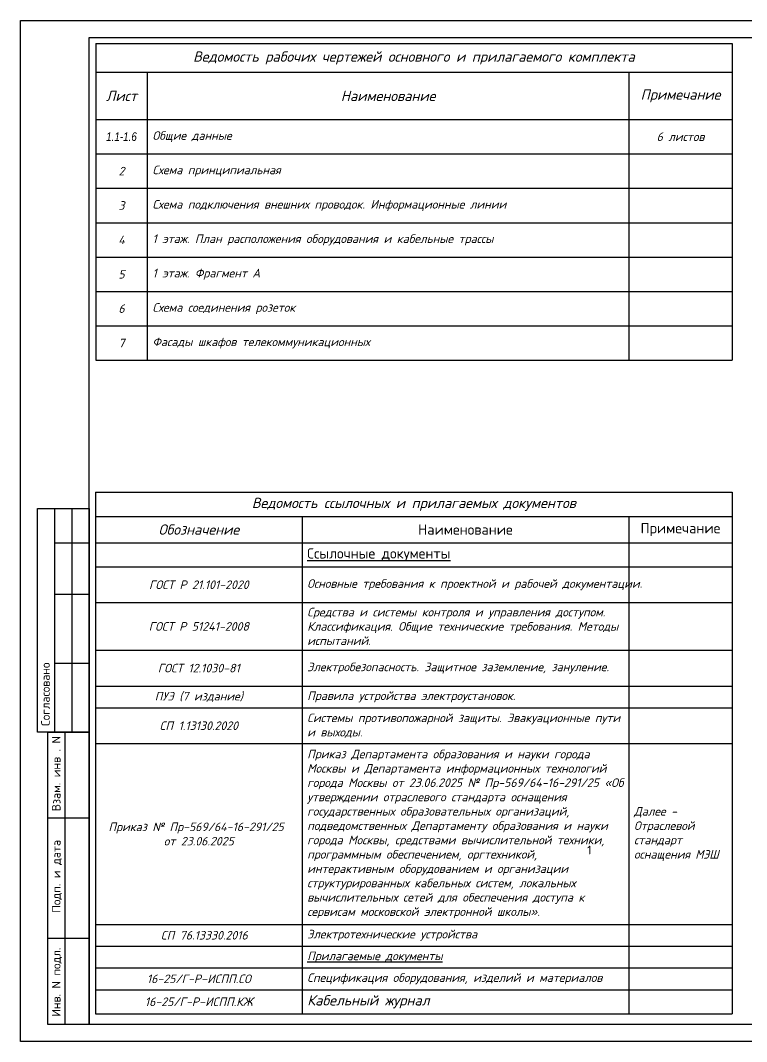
# Paper-space layout 'Общие данные' of a CAD drawing. Header units: millimetres. Extents: x -330 to 90, y -1 to 296.
# Drawn here: x -330.5 to -119.4, y -1 to 296 of the extents above; entities that cross this region are included whole.
import ezdxf
from ezdxf.enums import TextEntityAlignment as Align

# ---------------------------------------------------------------- set-up
doc = ezdxf.new("R2010")
doc.units = ezdxf.units.MM
doc.layers.add('_TEXT', color=7, linetype='Continuous', lineweight=30)
doc.layers.add('оф_рамка', color=7, linetype='Continuous')
doc.layers.add('Оформление-Рамка', color=7, linetype='Continuous')
doc.styles.add('ISO', font='isocpeur.ttf', dxfattribs={"height": 2.5})
doc.styles.add('KOSTY_STYLE', font='isocpeur.ttf')
doc.styles.get("Standard").update_dxf_attribs({"font": 'romans.shx'})

# ---------------------------------------------------------------- blocks, each defined once
blk = doc.blocks.new('*U644')
for p, q in [((-0.11, 90), (-0.11, 155)), ((4.89, 90), (4.89, 155)), ((9.89, 90), (9.89, 155)), ((14.89, 5), (14.89, 155)), ((14.89, 145), (4.89, 145)), ((14.89, 130), (4.89, 130)), ((14.89, 110), (4.89, 110)), ((2.89, 5), (2.89, 90)), ((2.89, 90), (14.89, 90)), ((7.89, 5), (7.89, 90)), ((14.89, 65), (2.89, 65)), ((14.89, 30), (2.89, 30)), ((14.89, 5), (2.89, 5))]:
    blk.add_line(p, q)
for points in [[(-5.11, 297), (414.89, 297), (414.89, 0), (-5.11, 0)], [(14.89, 292), (409.89, 292), (409.89, 5), (14.89, 5)], [(-0.11, 155), (14.89, 155), (14.89, 90), (-0.11, 90)], [(2.89, 90), (14.89, 90), (14.89, 5), (2.89, 5)]]:
    blk.add_lwpolyline(points, close=True)
at = {"ltscale": 0.01}
blk.add_lwpolyline([(2.89, 90), (14.89, 90), (14.89, 5), (2.89, 5)], close=True, dxfattribs=at)
blk.add_lwpolyline([(7.89, 5), (7.89, 90)])
at = {"style": 'KOSTY_STYLE'}
for s, p in [('Согласовано', (3.42, 91.78)), ('Взам. инв . N', (6.55, 66.98)), ('Подп. и дата', (6.55, 37.46)), ('Инв. N подл.', (6.55, 7.24))]:
    blk.add_text(s, height=2.5, rotation=90, dxfattribs=at).set_placement(p)
at = {"flags": 12}
blk.add_attdef('ДАТА_5', (13.45, 50.92), '', height=2, rotation=90, dxfattribs=at)
at = {"style": 'KOSTY_STYLE', "flags": 12}
for tag, p in [('РАЗРАБОТАЛ', (245.19, 30.93)), ('ЛИСТ', (380.88, 24.4)), ('ЛИСТОВ', (397.6, 24.4)), ('Н_КОНТРОЛЬ', (245.19, 11.31)), ('ТИП_ФОРМАТА', (395.7, 1.29))]:
    blk.add_attdef(tag, p, '', height=2.5, dxfattribs=at)
blk.add_attdef('ИНВ_НОМЕР', (12.81, 9.74), '', height=2.5, rotation=90, dxfattribs=at)
at = {"style": 'KOSTY_STYLE'}
for tag, p in [('ПРОВЕРИЛ', (245.23, 26.47)), ('ГИП', (245.19, 6.22))]:
    blk.add_attdef(tag, p, '', height=2.5, dxfattribs=at)
at = {"lineweight": 30}
blk.add_attdef('НАЗВАНИЕ_ТЕКУЩЕГО_ЛИСТА', text='', height=2.5, dxfattribs=at).set_placement((291.09, 19.02), align=Align.TOP_LEFT)
blk = doc.blocks.new('*T56')
at = {"layer": 'Оформление-Рамка', "color": 0, "linetype": 'ByBlock', "lineweight": -2, "transparency": 16777216}
for p, q in [((0, 0), (185, 0)), ((0, 0), (0, -92.07)), ((185, 0), (185, -92.07)), ((0, -8.33), (185, -8.33)), ((15, -8.33), (15, -72.07)), ((155, -8.33), (155, -92.07)), ((0, -22.07), (185, -22.07)), ((0, -32.07), (185, -32.07)), ((0, -42.07), (185, -42.07)), ((0, -52.07), (185, -52.07)), ((0, -62.07), (185, -62.07)), ((0, -72.07), (185, -72.07)), ((15, -72.07), (15, -92.07)), ((0, -82.07), (185, -82.07)), ((0, -92.07), (155, -92.07)), ((155, -92.07), (185, -92.07))]:
    blk.add_line(p, q, dxfattribs=at)
at = {"layer": 'Оформление-Рамка', "color": 0, "transparency": 16777216, "style": 'KOSTY_STYLE'}
for s, insert, char_height, width, attachment_point in [('{\\fISOCPEUR|b0|i1|c204|p34;Ведомость рабочих чертежей основного и прилагаемого комплекта}', (92.5, -4.17), 3, 184.97, 5), ('{\\fISOCPEUR|b0|i1|c204|p34;Лист}', (7.5, -15.2), 3, 12, 5), ('{\\fISOCPEUR|b0|i1|c204|p34;Наименование}', (85, -15.2), 3, 137, 5), ('{\\fISOCPEUR|b0|i1|c204|p34;Примечание}', (170, -15.2), 3, 27, 5), ('{\\fArial Narrow|b0|i1|c204|p34;\\C256;1.\\C256;\\c0;1-1.6}', (7.5, -27.07), 2.5, 12, 5), ('{\\fISOCPEUR|b0|i1|c204|p34;Общие данные}', (16.5, -27.07), 2.5, 137, 4), ('{\\fISOCPEUR|b0|i1|c204|p34;6 листов}', (170, -27.07), 2.5, 27, 5), ('{\\fISOCPEUR|b0|i1|c204|p34;\\C256;Схема принципиальная}', (16.5, -37.07), 2.5, 137, 4), ('{\\fISOCPEUR|b0|i1|c204|p34;2', (7.5, -37.07), 2.5, 12, 5), ('{\\fISOCPEUR|b0|i1|c204|p34;3', (7.5, -47.07), 2.5, 12, 5), ('{\\fISOCPEUR|b0|i1|c204|p34;\\C256;Схема подключения внешних проводок. Информационные линии}', (16.5, -47.07), 2.5, 137, 4), ('{\\fISOCPEUR|b0|i1|c204|p34;4', (7.5, -57.07), 2.5, 12, 5), ('{\\fISOCPEUR|b0|i1|c204|p34;1 этаж. План расположения оборудования и кабельные трассы}', (16.5, -57.07), 2.5, 137, 4), ('{\\fISOCPEUR|b0|i1|c204|p34;5', (7.5, -67.07), 2.5, 12, 5), ('{\\fISOCPEUR|b0|i1|c204|p34;1 этаж. Фрагмент А}', (16.5, -67.07), 2.5, 137, 4), ('{\\fISOCPEUR|b0|i1|c204|p34;6', (7.5, -77.07), 2.5, 12, 5), ('{\\fISOCPEUR|b0|i1|c204|p34;\\C256;Схема соединения розеток}', (16.5, -77.07), 2.5, 137, 4), ('{\\fISOCPEUR|b0|i1|c204|p34;7', (7.5, -87.07), 2.5, 12, 5), ('{\\fISOCPEUR|b0|i1|c204|p34;Фасады шкафов телекоммуникационных}', (16.5, -87.07), 2.5, 137, 4)]:
    blk.add_mtext(s, dxfattribs=dict(at, insert=insert, char_height=char_height, width=width, attachment_point=attachment_point))
blk = doc.blocks.new('*T57')
at = {"layer": 'Оформление-Рамка', "color": 0, "linetype": 'ByBlock', "lineweight": -2, "transparency": 16777216}
for p, q in [((0, 0), (185, 0)), ((0, 0), (0, -151.67)), ((185, 0), (185, -151.67)), ((0, -7), (185, -7)), ((60, -7), (60, -151.67)), ((155, -7), (155, -151.67)), ((0, -14.67), (185, -14.67)), ((0, -21.67), (185, -21.67)), ((0, -32.08), (185, -32.08)), ((0, -45.92), (185, -45.92)), ((0, -56.34), (185, -56.34)), ((0, -62.67), (185, -62.67)), ((0, -73.09), (185, -73.09)), ((0, -125.67), (185, -125.67)), ((0, -132), (185, -132)), ((0, -138.34), (185, -138.34)), ((0, -144.67), (185, -144.67)), ((0, -151.67), (185, -151.67))]:
    blk.add_line(p, q, dxfattribs=at)
at = {"layer": 'Оформление-Рамка', "color": 0, "transparency": 16777216}
for s, insert, char_height, width, attachment_point, style in [('{\\fISOCPEUR|b0|i1|c204|p34;Ведомость ссылочных и прилагаемых документов}', (92.5, -3.5), 3, 184.97, 5, 'KOSTY_STYLE'), ('Примечание', (170, -10.83), 3, 27, 5, 'KOSTY_STYLE'), ('{\\fISOCPEUR|b0|i1|c204|p34;Обозначение}', (30, -10.83), 3, 57, 5, 'KOSTY_STYLE'), ('Наименование', (107.5, -10.83), 3, 92, 5, 'KOSTY_STYLE'), ('{\\LСсылочные документы}', (61.5, -18.17), 3, 92, 4, 'KOSTY_STYLE'), ('{\\fISOCPEUR|b0|i1|c204|p34;ГОСТ Р 21.101-2020}', (30, -26.88), 2.5, 57, 5, 'KOSTY_STYLE'), ('{\\fISOCPEUR|b0|i1|c204|p34;\\C256;Основные требования к проектной и рабочей документации.}', (61.5, -26.88), 2.5, 92, 4, 'KOSTY_STYLE'), ('{\\fISOCPEUR|b0|i1|c204|p34;Средства и системы контроля и управления доступом. Классификация. Общие технические требования. Методы испытаний.}', (61.5, -39), 2.5, 92, 4, 'KOSTY_STYLE'), ('{\\fISOCPEUR|b0|i1|c204|p34;ГОСТ Р 51241-2008}', (30, -39), 2.5, 57, 5, 'KOSTY_STYLE'), ('{\\fISOCPEUR|b0|i1|c204|p34;\\C256;ГОСТ 12.1030-81 }', (30, -51.13), 2.5, 57, 5, 'KOSTY_STYLE'), ('{\\fISOCPEUR|b0|i1|c204|p34;\\C256;Электробезопасность. Защитное заземление, зануление.}', (61.5, -51.13), 2.5, 92, 4, 'KOSTY_STYLE'), ('{\\fISOCPEUR|b0|i1|c204|p34;ПУЭ (7 издание)}', (30, -59.5), 2.5, 57, 5, 'KOSTY_STYLE'), ('{\\fISOCPEUR|b0|i1|c204|p34;\\C256;Правила устройства электроустановок.}', (61.5, -59.5), 2.5, 92, 4, 'KOSTY_STYLE'), ('{\\fISOCPEUR|b0|i1|c204|p34;\\H1.00002x;Системы противопожарной защиты. Эвакуационные пути и выходы\\H0.99998x;\\C256;. }', (61.5, -67.88), 2.5, 92, 4, 'KOSTY_STYLE'), ('{\\fISOCPEUR|b0|i1|c204|p34;\\C256;СП 1.13130.2020}', (30, -67.88), 2.5, 57, 5, 'KOSTY_STYLE'), ('{\\fISOCPEUR|b0|i1|c204|p34;\\C256;Приказ Департамента образования и науки города Москвы и Департамента информационных технологий города Москвы от 23.06.2025 № Пр-569/64-16-291/25 «Об утверждении отраслевого стандарта оснащения государственных образовательных организаций, подведомственных Департаменту образования и науки города Москвы, средствами вычислительной техники, программным обеспечением, оргтехникой, интерактивным оборудованием и организации структурированных кабельных систем, локальных вычислительных сетей для обеспечения доступа к сервисам московской электронной школы».}', (61.5, -99.38), 2.5, 92, 4, 'KOSTY_STYLE'), ('{\\fISOCPEUR|b0|i1|c204|p34;\\C256;\\c0;Далее - Отраслевой стандарт оснащения\\fGOST Common|b0|i1|c204|p34; МЭШ}', (156.5, -99.38), 2.5, 27, 4, 'KOSTY_STYLE'), ('{\\fISOCPEUR|b0|i1|c204|p34;\\C256;Приказ № Пр-569/64-16-291/25  от 23.06.2025 }', (30, -99.38), 2.5, 57, 5, 'KOSTY_STYLE'), ('{\\fISOCPEUR|b0|i1|c204|p34;\\H1.00002x;\\C256;\\c0;\\~\\~СП 76.13330.2016}', (30, -128.84), 2.5, 57, 5, 'KOSTY_STYLE'), ('{\\fISOCPEUR|b0|i1|c204|p34;\\H1.00002x;\\C256;\\c0;Электротехнические устройства}', (61.5, -128.84), 2.5, 92, 4, 'KOSTY_STYLE'), ('{\\fISOCPEUR|b0|i1|c204|p34;\\LПрилагаемые документы}', (61.5, -135.17), 2.5, 92, 4, 'KOSTY_STYLE'), ('{\\fISOCPEUR|b0|i1|c204|p34;\\C256;16-25/Г-Р–ИСПП\\C0;.СО}', (30, -141.5), 2.5, 57, 5, 'KOSTY_STYLE'), ('{\\fISOCPEUR|b0|i1|c204|p34;\\C256;Спецификация оборудования, изделий и материалов}', (61.5, -141.5), 2.5, 92, 4, 'KOSTY_STYLE'), ('{\\fISOCPEUR|b0|i1|c204|p34;\\C256;16-25/Г-Р–ИСПП\\C0;.КЖ}', (30, -148.17), 2.5, 57, 5, 'KOSTY_STYLE'), ('{\\fISOCPEUR|b0|i1|c204|p34;\\C256;Кабельный журнал}', (61.5, -148.17), 3, 92, 4, 'ISO')]:
    blk.add_mtext(s, dxfattribs=dict(at, insert=insert, char_height=char_height, width=width, attachment_point=attachment_point, style=style))

psp = doc.layouts.new('Общие данные')

# ---------------------------------------------------------------- block references
for name, p in [('*T56', (-308.59, 289.27)), ('*T57', (-308.61, 158.78))]:
    psp.add_blockref(name, p)
at = {"layer": 'оф_рамка'}
psp.add_blockref('*U644', (-325.36, -0.97), dxfattribs=at)

# ---------------------------------------------------------------- texts
at = {"layer": '_TEXT', "style": 'KOSTY_STYLE'}
psp.add_text('1', height=2.5, dxfattribs=at).set_placement((-165.11, 54.73), align=Align.MIDDLE_CENTER)

doc.saveas('drawing.dxf')
